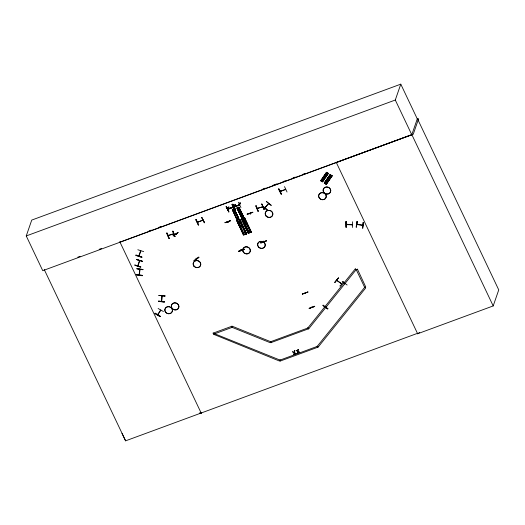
<?xml version="1.0" encoding="UTF-8"?>
<svg xmlns="http://www.w3.org/2000/svg" width="525" height="525" viewBox="0 0 525 525"><rect width="100%" height="100%" fill="white"/><g stroke="black" fill="none" stroke-linecap="round" stroke-linejoin="round"><path stroke-width="0.79" d="M164.994 296.087L158.885 295.444L165.027 295.995M165.007 295.838L158.885 295.444M228.053 222.246L227.719 221.819M136.841 268.879L142.925 269.738M142.944 269.528L136.861 268.642L142.944 269.515M158.445 301.396L164.542 302.111L158.465 301.088L164.607 301.672M160.558 310.472L160.63 310.052L157.559 314.738M161.405 301.435L161.51 300.641M162.061 296.33L161.825 295.792M161.621 301.455L162.041 295.811M161.621 301.402L162.035 295.87M197.374 222.167L202.965 220.349M197.512 222.377L198.135 221.957M202.493 220.52L202.381 220.178M280.074 191.363L280.836 191.159M285.725 189.499L285.108 189.728L285.193 189.21M227.653 208.989L228.27 208.766L228.191 209.278C225.855 209.462 231.781 207.69 233.205 206.948C233.028 208.248 231.748 206.929 233.323 205.288M232.719 207.126L233.323 207.158M234.084 206.758L234.688 206.686M239.118 205.019C239.781 203.943 239.564 205.721 239.013 205.045M239.741 204.829L239.17 205.045M314.678 306.37L309.081 308.385L314.705 306.213M137.753 265.932L138.213 265.243M139.25 255.708L138.823 256.102M142.354 275.317L142.275 275.763L136.192 274.883L136.27 274.444M139.164 274.995L139.282 274.207M139.762 269.377L139.906 270.034L139.972 269.404M139.499 274.24L139.42 275.002M357.079 221.432L356.442 227.174L356.101 227.128L357.112 221.425L356.488 227.043M356.783 224.51L357.328 224.293M362.23 224.917L362.827 225.376M363.162 222.475L363.497 222.521L362.86 228.139L362.519 228.086L363.208 222.344M363.221 222.462L362.519 228.086M294.256 354.231L293.757 354.526L294.007 352.767L292.432 351.724L294.092 352.406L294.315 350.917M294.21 354.362L294.44 352.846M297.865 352.898L297.373 353.2L297.623 351.435L296.041 350.392L297.701 351.074L297.931 349.584M297.819 353.036L298.049 351.514M296.12 353.542L294.479 352.616L294.761 350.752M299.736 352.216L298.088 351.284L298.377 349.42M341.696 283.71L341.079 283.303M142.314 275.454L136.224 274.634L142.347 275.369M168.801 235.384L168.105 235.745M173.263 234.189L173.893 233.769M257.257 208.661L257.9 208.274M262.913 206.889L262.329 207.113L262.257 206.732M138.803 255.97L140.602 250.819L140.674 251.403M139.768 260.8L139.447 260.689L139.604 261.24M325.736 306.528L325.434 306.941M344.407 283.789L344.505 283.224M175.567 234.308L176.17 234.649M196.488 258.799C195.648 257.572 196.35 259.901 196.179 258.103M268.452 203.89L268.59 203.562L264.771 207.775L265.342 207.592M197.433 222.147L202.801 220.106M280.711 191.369L280.626 190.89M228.362 207.086L227.66 209.121M228.952 207.086L228.336 209.016M239.682 204.816L234.052 206.837L234.78 204.717M239.092 204.809L239.039 205.249M137.819 249.743L143.692 251.626M136.749 259.573L142.597 261.529M141.894 256.988L141.75 257.414L135.909 255.445L136.054 255.019M140.818 266.825L140.674 267.251L134.833 265.283L134.977 264.849M136.723 259.645L142.662 261.332L136.776 259.488M139.072 256.102L140.844 250.858M137.773 265.88L139.473 260.695M137.957 266.004L139.729 260.722M134.912 265.04L140.766 266.982M139.716 269.489L139.145 274.916M417.401 333.368L417.598 333.775L493.198 305.931L498.75 289.898L417.382 118.597L411.79 134.754L42.748 270.677L26.25 235.942L31.743 220.08L400.785 84.157L417.283 118.893M169.168 238.252L167.016 232.811M168.742 235.548L168.722 235.193M169.168 238.357L166.668 233.021L168.853 238.455L169.214 238.225M172.673 231.197L174.956 236.578L172.673 231.197L172.994 231.105L174.95 236.48M173.742 234.045L168.092 235.535L173.814 233.579M173.276 235.909L178.001 232.523L173.276 235.909L173.06 235.653L177.982 232.503M176.216 234.537L175.737 234.189M155.065 313.077L160.328 316.24M158.123 308.477L163.439 311.555M158.143 314.153L157.598 314.619M197.945 221.721L198.076 222.121M198.726 224.779L198.365 225.028L195.858 219.706L198.378 225.008M201.725 217.553L204.553 222.751L201.803 217.422M203.109 220.067L202.46 220.552M194.243 260.767L198.831 257.073L198.995 257.447L194.243 260.774L194.073 260.387M226.072 206.752L228.861 211.975L226.419 206.522L226.065 206.765M227.738 209.173L228.447 207.27M228.867 206.902L228.218 209.199M225.048 222.633L230.632 220.618M230.593 220.703L225.067 222.659M233.415 205.478L232.752 207.408M227.673 209.153L233.1 207.224L233.828 205.111M233.914 205.295L233.152 207.487L227.719 209.383M232.785 210.551L234.642 209.869M234.865 204.907L234.078 207.04L234.773 206.62M235.371 204.724L234.609 206.916L235.285 204.54M233.074 211.26L234.951 210.518M238.357 218.695L233.625 209.199L234.176 208.898M233.533 212.231L235.41 211.49M230.652 220.644L225.022 222.79M232.037 204.593L234.498 209.816M233.966 213.038L235.823 212.356M235.252 209.593L232.824 204.159L235.279 209.606L234.964 209.718L232.496 204.382L232.838 204.159L235.325 209.475M238.376 202.269L240.942 207.546M234.426 214.01L236.283 213.327M237.517 208.806L239.374 208.123M238.954 205.065L239.748 202.926M239.183 205.262L239.833 203.109M237.825 209.455L239.682 208.773M240.247 202.748L239.492 204.848M239.571 205.124L240.338 202.932M243.456 216.818L238.895 207.204L243.561 216.812L241.421 217.586L236.867 207.998L238.895 207.204L243.521 216.825L238.914 207.152M238.291 210.433L240.148 209.744M238.685 211.352L240.562 210.61M239.164 212.264L241.021 211.582M252.827 212.198L247.242 214.22M249.913 213.399L250.241 213.826M238.567 251.075L238.658 251.501L244.243 249.48L238.652 251.462M241.211 250.235L240.995 249.48M256.102 205.702L255.754 205.925L257.952 211.345L258.313 211.116M270.749 341.506L270.257 342.713L232.129 327.364L213.57 334.202L213.143 332.968M280.114 359.894L279.628 361.102L214.108 334.497M257.821 208.084L257.841 208.438M214.043 334.694L214.528 333.487M244.145 249.06L244.243 249.467M244.164 249.106L238.56 251.265M261.772 204.087L264.285 209.409L263.97 209.508L261.857 203.956M262.52 205.846L267.304 209.632M266.352 201.58L271.123 205.446M281.42 193.981L278.9 188.672M232.614 326.156L232.129 327.364L231.709 326.137M266.339 240.64L266.431 241.073L260.853 243.088L260.754 242.662M263.189 241.06L263.629 241.703M280.777 191.323L280.75 190.969M281.374 194.112L278.558 188.902L281.065 194.224L281.38 194.001M287.031 192.012L284.504 186.618M323.958 176.131L325.69 177.227M324.529 175.337L326.281 176.367M325.073 174.523L326.806 175.613M325.664 173.663L327.397 174.759M326.058 173.099L327.79 174.188M322.422 181.808L328.355 173.414L326.478 172.266L320.663 180.685L322.619 181.939L328.381 173.335M327.6 178.5L329.332 179.589M328.178 177.699L329.923 178.736M308.359 328.867L271.235 342.536M328.716 176.886L330.448 177.975M329.306 176.032L331.039 177.122M329.7 175.462L331.433 176.551M330.724 175.015L324.863 183.402L330.73 175.015L330.12 174.635L324.319 183.067L330.291 174.608L332.122 175.901L326.281 184.308L332.108 175.901M332.023 175.698L326.025 184.137L332.01 175.796L331.511 175.514L325.73 183.96M307.945 291.998L302.367 294.033M317.723 347.255L280.606 360.924M312.001 307.296L311.692 306.941M294.394 352.977L295.7 353.699M298.003 351.645L299.316 352.367M308.287 329.063L307.867 327.836M232.549 326.353L270.677 341.703L307.794 328.033L308.831 328.532M346.277 221.53L346.342 227.332L346.008 227.318L345.936 221.629L346.041 227.305M346.513 224.109L346.441 224.654M346.94 224.129L346.323 224.365L352.354 224.648L351.868 224.595M347.045 224.457L347.005 224.188M323.092 305.071L327.79 309.048L322.868 305.412L328.04 308.674M352.433 221.773L352.544 227.469M351.743 224.818L351.796 224.457M411.79 134.754L395.292 100.026L400.785 84.157M325.894 306.285L325.736 307.013M338.494 277.843L334.897 282.247M337.326 280.245L337.089 280.665L336.748 280.114M356.987 223.998L356.816 224.477L362.696 225.389M317.658 347.452L317.231 346.218M214.463 333.683L280.048 360.091L317.166 346.421L318.202 346.913M339.878 285.863L340.108 286.191L343.481 281.597M342.188 281.341L347.117 285.009M341.709 283.362L341.572 283.868M307.794 328.033L355.353 268.774M308.766 328.729L356.317 269.469M317.166 346.421L364.652 287.359L365.735 286.958L357.4 269.069M418.681 118.545L413.234 134.275L336.282 162.448L417.651 333.756L419.672 332.364M318.13 347.11L365.617 288.054L364.724 287.162M262.841 206.935L257.138 208.412L262.835 206.706M160.834 310.242L157.802 314.836M160.112 316.634L154.855 313.451L160.132 316.595M250.353 213.865L250.143 213.34L250.11 213.957M263.603 241.749L263.156 241.283L263.406 241.822M267.048 210L262.29 206.174L267.067 209.967M320.821 180.744L326.642 172.331M320.992 180.889L327.075 172.653M321.123 180.935L326.977 172.502M328 173.198L322.199 181.591M322.173 181.611L327.889 173.178M330.127 174.641L324.299 183.041M324.522 183.192L330.284 174.7M330.461 174.845L324.66 183.277L330.606 174.897M325.946 184.098L331.78 175.691M334.865 282.332L338.461 277.928L334.891 282.391M341.519 283.828L336.623 280.265L341.644 283.677M344.144 283.671L344.466 283.27M344.315 283.795L344.649 283.421M325.973 306.652L325.605 307.066M352.341 224.864L346.395 224.615M198.634 224.91L196.192 219.476M226.373 206.548L228.861 211.975L226.327 206.647M271.274 205.282L266.483 201.502M268.524 203.608L264.948 207.939M194.027 260.518L198.817 257.191M237.182 219.115L232.647 209.521M237.385 207.775L241.959 217.363M238.389 207.454L243.18 216.956L238.501 207.375M238.836 218.551L236.683 219.332L232.299 209.626L236.841 219.24M233.986 209.068L238.803 218.564L234.281 208.963L232.411 209.646M243.915 234.832L237.116 220.448L236.696 220.592L243.561 234.964L236.946 220.421L239.918 219.424L239.479 219.581L246.317 233.96L246.743 233.796L239.873 219.45M237.274 220.388L244.099 234.767L237.234 220.395L237.674 220.238L244.427 234.642M241.782 217.448L237.037 207.88L241.579 217.494L241.94 217.363M238.973 219.778L239.374 219.621L246.186 234.006L245.766 234.157L239.006 219.765M241.441 218.853L248.292 233.218L241.428 218.846L244.657 217.678L251.436 232.076L251.042 232.214L244.479 217.698M241.795 218.722L248.627 233.093M242.235 218.512L248.811 233.028L242.228 218.479L249.218 232.877L242.406 218.492M244.066 217.901L250.898 232.28L243.679 218.039L250.543 232.404L250.937 232.253M246.73 233.809L243.521 234.97L236.729 220.592M244.066 234.767L244.499 234.609M248.259 233.225L251.291 232.024M248.679 233.074L241.638 218.735L248.496 233.093M248.798 233.021L249.165 232.897M234.058 206.811L239.098 205.085M239.558 205.091L234.209 207.027L234.071 206.627M139.374 275.028L139.991 269.528M196.088 219.621L195.845 219.719M234.268 208.97L238.704 218.564M237.005 207.92L241.703 217.488M239.203 219.647L246.159 234.019M239.518 219.575L246.376 233.933M249.007 232.91L242.228 218.479M250.766 232.273L244.112 217.875M26.25 235.942L395.292 100.026M77.818 257.171L80.108 256.325M99.186 249.303L101.476 248.456M149.041 230.941L151.351 230.088M159.049 227.253L161.359 226.4M262.966 188.98L265.276 188.127M272.974 185.292L276.819 183.875M282.982 181.611L285.292 180.757M292.983 177.923L295.293 177.076M302.991 174.241L305.301 173.388M119.982 242.117L411.836 134.623L493.198 305.931M280.133 191.343L285.495 189.302M285.672 189.518L280.16 191.546M236.388 218.243L238.245 217.56M241.126 216.497L242.983 215.814M237.641 221.891L240.424 220.868M242.379 220.146L245.162 219.122M238.107 222.863L240.89 221.839M242.839 221.123L245.628 220.093M238.796 224.326L241.579 223.302M243.534 222.58L246.317 221.557M239.42 225.619L242.202 224.595M244.151 223.873L246.94 222.849M240.109 227.076L242.891 226.052M244.847 225.33L247.629 224.306M243.082 233.336L245.864 232.312M247.813 231.591L250.602 230.567M355.287 268.971L356.252 269.666L357.335 269.266M213.078 333.165L231.637 326.333M294.269 351.048L294.715 350.884M297.885 349.716L298.331 349.552M295.654 353.83L296.074 353.673M299.27 352.498L299.69 352.347M122.017 433.407L125.606 440.842L417.454 333.355L417.651 333.756M302.334 294.171L307.847 291.985M302.269 294.026L307.899 292.084M309.153 308.503L314.724 306.469M228.25 208.832L232.595 207.263M234.668 206.469L239.013 204.901L239.124 205.242M234.439 209.954L234.754 209.843L232.017 204.501L234.524 209.915M247.216 214.377L252.801 212.356M247.098 214.088L252.768 212.271M260.715 242.793L266.326 240.778L260.741 242.819M241.132 250.136L241.159 249.631M201.784 217.514L204.33 222.817M244.23 217.836L251.055 232.214M236.959 220.454L243.731 234.852M261.831 204.054L264.055 209.468M346.198 221.629L345.936 221.635M356.902 224.26L362.768 225.153M199.539 412.926L201.16 413.017M175.927 234.767L175.613 234.353M227.909 221.747L228.158 222.285M241.159 250.169L240.962 249.762M324.319 183.067L326.294 184.314M321.405 179.852L323.131 180.941M325.047 182.214L326.78 183.304M356.252 269.666L364.652 287.359M234.157 208.95L238.79 218.571M239.19 219.607L246.133 234.025M280.048 360.091L280.534 361.121M270.677 341.703L271.169 342.733M119.792 241.71L201.351 413.418M44.244 269.535L125.606 440.842M250.162 213.938L249.933 213.524M227.745 221.872L227.968 222.351M135.995 255.176L141.848 257.125L135.995 255.176M256.043 205.813L258.195 211.253L256.029 205.826M239.715 219.45L246.573 233.822L239.735 219.411M165.67 312.342A3.852 3.518 19.1 0 0 172.2 311.686A3.852 3.518 19.1 0 0 168.007 306.712A3.852 3.518 19.1 0 0 165.67 312.342M165.729 312.231A3.826 3.491 19.1 0 0 172.207 311.574A3.826 3.491 19.1 0 0 168.046 306.639A3.826 3.491 19.1 0 0 165.729 312.231M172.134 308.536A3.852 3.518 19.1 0 0 178.657 307.88A3.852 3.518 19.1 0 0 174.464 302.905A3.852 3.518 19.1 0 0 172.134 308.536M172.193 308.418A3.826 3.491 19.1 0 0 178.664 307.768A3.826 3.491 19.1 0 0 174.503 302.833A3.826 3.491 19.1 0 0 172.193 308.418M194.001 266.241A3.852 3.518 19.1 0 0 200.53 265.584A3.852 3.518 19.1 0 0 196.337 260.61A3.852 3.518 19.1 0 0 194.001 266.241M194.06 266.129A3.826 3.491 19.1 0 0 200.537 265.473A3.826 3.491 19.1 0 0 196.376 260.544A3.826 3.491 19.1 0 0 194.06 266.129M266.07 216.011A3.852 3.518 19.1 0 0 272.593 215.355A3.852 3.518 19.1 0 0 268.419 210.322A3.852 3.518 19.1 0 0 266.09 215.952A3.852 3.518 19.1 0 0 272.619 215.296A3.852 3.518 19.1 0 0 268.4 210.381A3.852 3.518 19.1 0 0 266.07 216.011M323.971 192.642A3.852 3.518 19.1 0 0 330.501 191.986A3.833 3.498 19.1 0 0 326.32 186.992A3.852 3.518 19.1 0 0 323.971 192.642M330.501 191.986A3.852 3.518 19.1 0 0 326.301 187.012A3.833 3.498 19.1 0 0 324.004 192.59A3.833 3.498 19.1 0 0 330.494 191.94M319.463 198.319A3.852 3.518 19.1 0 0 325.992 197.662A3.852 3.518 19.1 0 0 321.799 192.688A3.852 3.518 19.1 0 0 319.463 198.319M319.515 198.207A3.833 3.498 19.1 0 0 326.005 197.551A3.833 3.498 19.1 0 0 321.838 192.609A3.833 3.498 19.1 0 0 319.515 198.207M258.477 246.967A3.852 3.518 19.1 0 0 265 246.31A3.852 3.518 19.1 0 0 260.807 241.336A3.852 3.518 19.1 0 0 258.477 246.967M258.503 246.914A3.833 3.498 19.1 0 0 264.994 246.264A3.833 3.498 19.1 0 0 260.827 241.316A3.833 3.498 19.1 0 0 258.503 246.914M243.548 252.466A3.852 3.518 19.1 0 0 250.077 251.81A3.852 3.518 19.1 0 0 245.884 246.835A3.852 3.518 19.1 0 0 243.548 252.466M243.58 252.407A3.833 3.498 19.1 0 0 250.071 251.757A3.833 3.498 19.1 0 0 245.903 246.809A3.833 3.498 19.1 0 0 243.58 252.407"/></g></svg>
